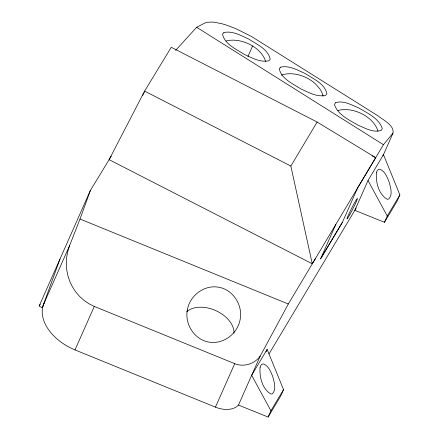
<?xml version="1.0" encoding="UTF-8"?>
<svg xmlns="http://www.w3.org/2000/svg" width="439" height="439" viewBox="0 0 439 439"><rect width="100%" height="100%" fill="white"/><g stroke="black" fill="none" stroke-linecap="round" stroke-linejoin="round"><path stroke-width="0.66" d="M111.276 156.114L90.368 190.482L80.002 219.034L69.669 245.423L67.787 251.273L66.657 257.314L66.289 263.444L66.695 269.562L67.864 275.56L69.779 281.344L72.402 286.81L75.695 291.864L79.602 296.429L84.052 300.419L88.969 303.766L94.281 306.422L234.728 363.662C243.678 367.438 254.691 363.958 260.217 356.067L288.313 304.002L383.428 144.694L392.998 133.138C394.436 125.214 383.362 120.253 378.242 115.989L251.558 36.514L235.825 28.65L225.8 24.88L221.185 23.541L213.14 22.06L207.109 22.263L204.986 22.993L196.656 27.289L175.595 50.397M238.47 405.076L251.668 375.29L267.126 349.4L283.534 389.634L280.757 395.907L268.13 417.05L238.47 405.076A21.725 14.306 23.9 0 1 215.434 407.14L74.998 349.927A45.585 30.028 23.9 0 1 43.439 304.611L59.962 259.092M90.368 190.482L39.12 306.131L42.155 307.684L43.582 305.346M43.439 304.611L69.669 245.423M42.155 307.684L44.899 301.5M142.675 95.472L143.218 94.242M74.998 349.927L94.281 306.422M247.942 56.494L252.601 45.98M215.434 407.14L234.728 363.662M266.029 351.88L267.126 349.4M315.4 258.626L312.266 263.779L109.113 159.67L144.607 91.103L171.265 47.291L317.139 122.042L375.74 157.689L357.648 187.876L342.365 222.37L320.536 258.917L335.835 224.406M368.014 180.533L354.811 210.325L384.476 222.299L397.103 201.155L399.88 194.883L383.472 154.649L368.014 180.533L387.253 216.026L384.476 222.299M382.923 155.889L392.998 133.138M268.13 417.05L270.912 410.778L283.534 389.634M260.217 356.067L251.668 375.29L270.912 410.778M312.266 263.779L290.854 166.057L317.139 122.042M320.519 258.928L342.36 222.37M269.041 353.889L356.216 207.971M387.253 216.026L399.88 194.883M143.575 93.655L144.283 92.492M39.477 305.544L40.19 304.375M288.313 304.002L80.002 219.034M372.085 155.812L375.74 157.689M144.607 91.103L290.854 166.057M196.656 27.289L383.428 144.694M337.882 110.54A26.894 17.719 23.9 0 1 377.941 131.266M281.426 75.146A26.894 17.719 23.9 0 1 315.465 83.893L319.652 88.645A26.894 17.719 23.9 0 1 323.082 96.256M186.63 311.877A26.894 17.714 23.9 0 1 215.801 310.609A26.894 17.714 23.9 0 1 234.009 333.206M226.052 41.003A26.894 17.719 23.9 0 1 265.611 61.394M187.305 310.055C184.66 324.333 194.406 339.61 208.942 342.107C223.478 344.659 237.823 333.58 240.193 319.241C242.838 304.962 233.098 289.68 218.556 287.188C204.02 284.637 189.675 295.716 187.305 310.055M260.058 367.542C259.356 376.991 262.209 388.954 270.852 394.008L272.421 393.805C276.779 389.124 274.029 381.694 272.63 376.267C270.698 371.657 268.63 365.994 263.63 363.986L262.056 364.189L260.837 365.402L260.058 367.542M376.399 172.79C375.702 182.24 378.555 194.197 387.193 199.257L388.767 199.054C393.124 194.373 390.37 186.943 388.97 181.516C387.044 176.906 384.97 171.243 379.971 169.234L378.402 169.438L377.183 170.65L376.399 172.79M335.347 102.808L334.458 104.647C337.948 114.974 349.351 120.001 358.098 125.241C365.292 128.111 373.523 133.149 381.409 130.328L382.292 128.49C378.808 118.162 367.405 113.136 358.658 107.895C351.463 105.025 343.232 99.988 335.347 102.808M223.906 32.541L222.551 34.116C224.521 44.24 236.445 49.239 244.282 54.403C251.887 57.789 260.261 62.717 268.849 60.785L270.204 59.21C268.24 49.08 256.31 44.087 248.474 38.917C240.874 35.537 232.494 30.609 223.906 32.541M280.614 67.14L279.253 68.714C281.218 78.839 293.148 83.833 300.978 89.002C308.584 92.388 316.958 97.315 325.551 95.389L326.907 93.809C324.948 83.684 313.018 78.691 305.187 73.527C297.582 70.136 289.208 65.208 280.614 67.14M349.839 214.611A11.398 0.686 -63.1 0 0 357.373 198.593A11.398 0.686 -63.1 0 0 349.356 212.937A11.398 0.686 -63.1 0 0 349.839 214.611"/></g></svg>
